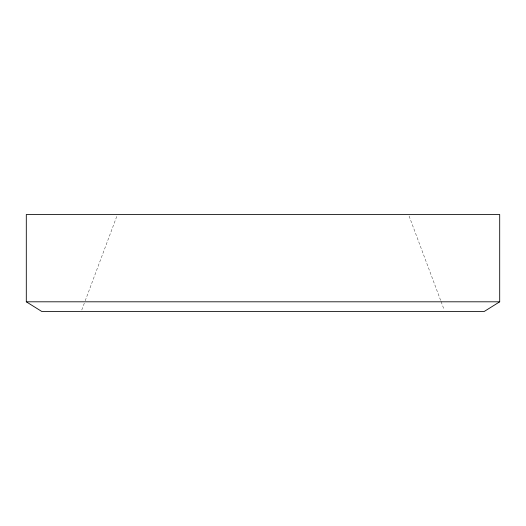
<?xml version="1.0" encoding="UTF-8"?>
<svg xmlns="http://www.w3.org/2000/svg" width="526" height="526" viewBox="0 0 526 526"><rect width="100%" height="100%" fill="white"/><g stroke="black" fill="none" stroke-linecap="round" stroke-linejoin="round"><path stroke-width="0.39" stroke-dasharray="2.63 1.97" d="M81.78 309.978L84.923 301.576M85.205 300.813L116.917 216.022M409.083 216.022L440.795 300.813M441.077 301.576L444.22 309.978"/><path stroke-width="0.79" d="M499.7 301.806L484.176 311.504L41.824 311.504L26.3 301.806L26.3 214.496L499.7 214.496L499.7 301.806L26.3 301.806"/></g></svg>
